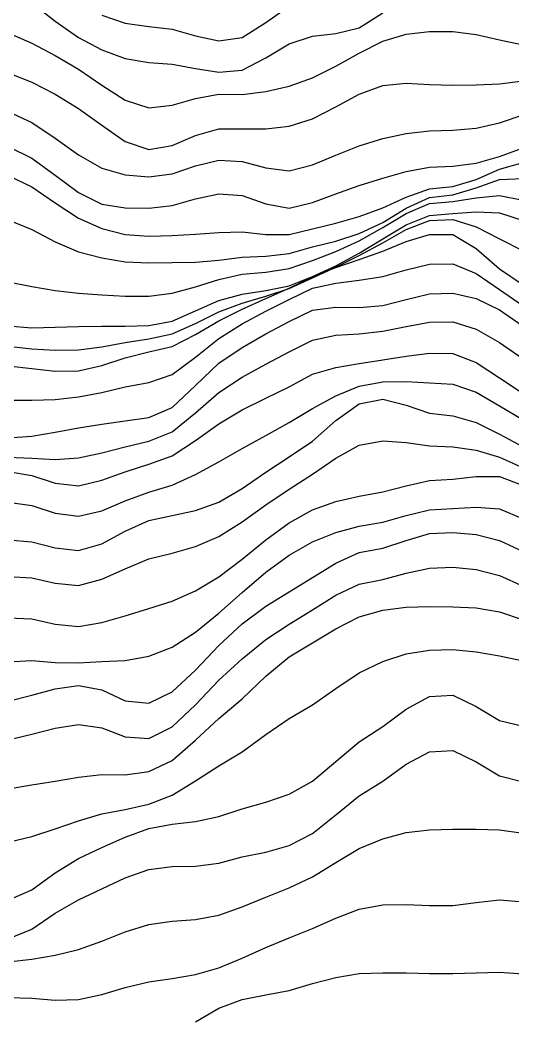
# Model space of a CAD drawing. Header units: metres. Extents: x 0 to 1200, y 54 to 769.
# Drawn here: x 427.4 to 512, y 207.9 to 379.5 of the extents above; entities that cross this region are included whole.
import ezdxf

# ---------------------------------------------------------------- set-up
doc = ezdxf.new("R2010")
doc.units = ezdxf.units.M

msp = doc.modelspace()

# ---------------------------------------------------------------- linework, layer by layer
for p, q in [((429.43115, 382.44534), (433.44452, 379.30856)), ((469.56482, 379.09143), (473.5782, 381.9021)), ((433.44452, 379.30856), (437.4579, 376.51947)), ((441.47125, 380.33197), (445.48462, 378.98068)), ((485.6183, 378.17834), (489.63165, 380.76324)), ((445.48462, 378.98068), (449.498, 378.40112)), ((449.498, 378.40112), (453.51135, 377.92157)), ((453.51135, 377.92157), (457.52472, 376.78555)), ((465.55145, 376.5022), (469.56482, 379.09143)), ((481.60492, 377.20444), (485.6183, 378.17834)), ((493.64502, 377.0777), (497.6584, 377.5267)), ((497.6584, 377.5267), (501.67175, 377.52664)), ((501.67175, 377.52664), (505.68512, 376.99384)), ((425.4178, 377.2958), (429.43115, 375.54498)), ((437.4579, 376.51947), (441.47125, 374.38834)), ((457.52472, 376.78555), (461.5381, 375.9326)), ((461.5381, 375.9326), (465.55145, 376.5022)), ((473.5782, 375.41742), (477.59155, 376.74136)), ((477.59155, 376.74136), (481.60492, 377.20444)), ((485.6183, 373.81293), (489.63165, 375.87613)), ((489.63165, 375.87613), (493.64502, 377.0777)), ((505.68512, 376.99384), (509.6985, 376.10815)), ((509.6985, 376.10815), (513.71185, 375.273)), ((429.43115, 375.54498), (433.44452, 373.40363)), ((441.47125, 374.38834), (445.48462, 372.8756)), ((469.56482, 373.03116), (473.5782, 375.41742)), ((433.44452, 373.40363), (437.4579, 371.0462)), ((445.48462, 372.8756), (449.498, 372.2181)), ((465.55145, 370.90063), (469.56482, 373.03116)), ((481.60492, 371.5722), (485.6183, 373.81293)), ((437.4579, 371.0462), (441.47125, 368.3481)), ((449.498, 372.2181), (453.51135, 371.93112)), ((453.51135, 371.93112), (457.52472, 371.1967)), ((457.52472, 371.1967), (461.5381, 370.54684)), ((461.5381, 370.54684), (465.55145, 370.90063)), ((477.59155, 369.59012), (481.60492, 371.5722)), ((425.4178, 370.45074), (429.43115, 368.84717)), ((473.5782, 368.1741), (477.59155, 369.59012)), ((509.6985, 368.5728), (513.71185, 369.0453)), ((429.43115, 368.84717), (433.44452, 366.7944)), ((441.47125, 368.3481), (445.48462, 365.7358)), ((469.56482, 367.21298), (473.5782, 368.1741)), ((485.6183, 366.7698), (489.63165, 368.29266)), ((489.63165, 368.29266), (493.64502, 368.65076)), ((493.64502, 368.65076), (497.6584, 368.42096)), ((497.6584, 368.42096), (501.67175, 368.3521)), ((501.67175, 368.3521), (505.68512, 368.38687)), ((505.68512, 368.38687), (509.6985, 368.5728)), ((433.44452, 366.7944), (437.4579, 364.34436)), ((445.48462, 365.7358), (449.498, 364.44983)), ((453.51135, 364.90146), (457.52472, 366.0547)), ((457.52472, 366.0547), (461.5381, 366.75632)), ((461.5381, 366.75632), (465.55145, 366.7414)), ((465.55145, 366.7414), (469.56482, 367.21298)), ((481.60492, 364.6135), (485.6183, 366.7698)), ((425.4178, 363.83118), (429.43115, 361.9312)), ((437.4579, 364.34436), (441.47125, 361.43784)), ((449.498, 364.44983), (453.51135, 364.90146)), ((477.59155, 362.5538), (481.60492, 364.6135)), ((473.5782, 361.26767), (477.59155, 362.5538)), ((509.6985, 361.86914), (513.71185, 363.21204)), ((429.43115, 361.9312), (433.44452, 359.24622)), ((441.47125, 361.43784), (445.48462, 358.65613)), ((457.52472, 359.68497), (461.5381, 360.86075)), ((461.5381, 360.86075), (465.55145, 360.8562)), ((465.55145, 360.8562), (469.56482, 360.8216)), ((469.56482, 360.8216), (473.5782, 361.26767)), ((493.64502, 360.0476), (497.6584, 360.48264)), ((497.6584, 360.48264), (501.67175, 360.5858)), ((501.67175, 360.5858), (505.68512, 360.97122)), ((505.68512, 360.97122), (509.6985, 361.86914)), ((433.44452, 359.24622), (437.4579, 356.36972)), ((445.48462, 358.65613), (449.498, 357.309)), ((453.51135, 357.9792), (457.52472, 359.68497)), ((485.6183, 357.93796), (489.63165, 359.193)), ((489.63165, 359.193), (493.64502, 360.0476)), ((425.4178, 357.80685), (429.43115, 355.80054)), ((449.498, 357.309), (453.51135, 357.9792)), ((481.60492, 356.2976), (485.6183, 357.93796)), ((509.6985, 356.06708), (513.71185, 357.56412)), ((429.43115, 355.80054), (433.44452, 352.90942)), ((437.4579, 356.36972), (441.47125, 354.1098)), ((457.52472, 354.46426), (461.5381, 355.46732)), ((461.5381, 355.46732), (465.55145, 355.2492)), ((465.55145, 355.2492), (469.56482, 354.12778)), ((477.59155, 354.67923), (481.60492, 356.2976)), ((505.68512, 354.9535), (509.6985, 356.06708)), ((441.47125, 354.1098), (445.48462, 352.92493)), ((453.51135, 353.11472), (457.52472, 354.46426)), ((469.56482, 354.12778), (473.5782, 353.63184)), ((473.5782, 353.63184), (477.59155, 354.67923)), ((489.63165, 352.36194), (493.64502, 353.4958)), ((493.64502, 353.4958), (497.6584, 354.24655)), ((497.6584, 354.24655), (501.67175, 354.4281)), ((501.67175, 354.4281), (505.68512, 354.9535)), ((505.68512, 352.15082), (509.6985, 353.90884)), ((509.6985, 353.90884), (513.71185, 355.0572)), ((425.4178, 352.84705), (429.43115, 350.88034)), ((433.44452, 352.90942), (437.4579, 349.9304)), ((445.48462, 352.92493), (449.498, 352.56723)), ((449.498, 352.56723), (453.51135, 353.11472)), ((485.6183, 351.1297), (489.63165, 352.36194)), ((501.67175, 350.92453), (505.68512, 352.15082)), ((505.68512, 350.7107), (509.6985, 352.11588)), ((509.6985, 352.11588), (513.71185, 352.33447)), ((429.43115, 350.88034), (433.44452, 348.1125)), ((481.60492, 349.6579), (485.6183, 351.1297)), ((493.64502, 349.1161), (497.6584, 350.53265)), ((497.6584, 350.53265), (501.67175, 350.92453)), ((501.67175, 349.51413), (505.68512, 350.7107)), ((437.4579, 349.9304), (441.47125, 347.92)), ((453.51135, 347.68387), (457.52472, 348.80597)), ((457.52472, 348.80597), (461.5381, 349.6737)), ((461.5381, 349.6737), (465.55145, 349.39636)), ((465.55145, 349.39636), (469.56482, 347.97565)), ((477.59155, 348.20428), (481.60492, 349.6579)), ((489.63165, 347.25458), (493.64502, 349.1161)), ((493.64502, 347.20047), (497.6584, 349.04245)), ((497.6584, 349.04245), (501.67175, 349.51413)), ((497.6584, 348.01694), (501.67175, 348.3904)), ((501.67175, 348.3904), (505.68512, 348.9882)), ((505.68512, 348.9882), (509.6985, 349.38065)), ((509.6985, 349.38065), (513.71185, 348.5902)), ((433.44452, 348.1125), (437.4579, 345.53104)), ((441.47125, 347.92), (445.48462, 347.2596)), ((445.48462, 347.2596), (449.498, 347.21954)), ((449.498, 347.21954), (453.51135, 347.68387)), ((469.56482, 347.97565), (473.5782, 347.22418)), ((473.5782, 347.22418), (477.59155, 348.20428)), ((485.6183, 345.76993), (489.63165, 347.25458)), ((489.63165, 344.77686), (493.64502, 347.20047)), ((493.64502, 346.32397), (497.6584, 348.01694)), ((425.4178, 345.19943), (429.43115, 343.56116)), ((437.4579, 345.53104), (441.47125, 343.71024)), ((481.60492, 344.64185), (485.6183, 345.76993)), ((489.63165, 343.8924), (493.64502, 346.32397)), ((493.64502, 344.38147), (497.6584, 345.97885)), ((493.64502, 343.5486), (497.6584, 345.10873)), ((497.6584, 345.97885), (501.67175, 346.29565)), ((497.6584, 345.10873), (501.67175, 345.2532)), ((501.67175, 346.29565), (505.68512, 346.5641)), ((501.67175, 345.2532), (505.68512, 343.99548)), ((505.68512, 346.5641), (509.6985, 346.41656)), ((509.6985, 346.41656), (513.71185, 345.11197)), ((429.43115, 343.56116), (433.44452, 341.4398)), ((441.47125, 343.71024), (445.48462, 342.70898)), ((473.5782, 342.6785), (477.59155, 343.65366)), ((477.59155, 343.65366), (481.60492, 344.64185)), ((485.6183, 342.86926), (489.63165, 344.77686)), ((485.6183, 341.60706), (489.63165, 343.8924)), ((489.63165, 341.96573), (493.64502, 344.38147)), ((489.63165, 341.2915), (493.64502, 343.5486)), ((505.68512, 343.99548), (509.6985, 341.93365)), ((445.48462, 342.70898), (449.498, 342.40817)), ((449.498, 342.40817), (453.51135, 342.52072)), ((453.51135, 342.52072), (457.52472, 342.74066)), ((457.52472, 342.74066), (461.5381, 343.06628)), ((461.5381, 343.06628), (465.55145, 343.17502)), ((465.55145, 343.17502), (469.56482, 342.69684)), ((469.56482, 342.69684), (473.5782, 342.6785)), ((477.59155, 340.56155), (481.60492, 341.58426)), ((481.60492, 341.58426), (485.6183, 342.86926)), ((481.60492, 339.76608), (485.6183, 341.60706)), ((485.6183, 339.48813), (489.63165, 341.96573)), ((489.63165, 339.8453), (493.64502, 341.49194)), ((493.64502, 341.49194), (497.6584, 342.7251)), ((497.6584, 342.7251), (501.67175, 342.6939)), ((501.67175, 342.6939), (505.68512, 340.31815)), ((509.6985, 341.93365), (513.71185, 339.8702)), ((433.44452, 341.4398), (437.4579, 339.74283)), ((473.5782, 339.4559), (477.59155, 340.56155)), ((477.59155, 338.24728), (481.60492, 339.76608)), ((485.6183, 339.1062), (489.63165, 341.2915)), ((485.6183, 338.43567), (489.63165, 339.8453)), ((505.68512, 340.31815), (509.6985, 336.81314)), ((437.4579, 339.74283), (441.47125, 338.67978)), ((441.47125, 338.67978), (445.48462, 338.02625)), ((457.52472, 337.93884), (461.5381, 338.29575)), ((461.5381, 338.29575), (465.55145, 338.82492)), ((465.55145, 338.82492), (469.56482, 338.98767)), ((469.56482, 338.98767), (473.5782, 339.4559)), ((473.5782, 336.89417), (477.59155, 338.24728)), ((481.60492, 337.32724), (485.6183, 339.48813)), ((481.60492, 337.103), (485.6183, 339.1062)), ((481.60492, 337.0285), (485.6183, 338.43567)), ((445.48462, 338.02625), (449.498, 337.84534)), ((449.498, 337.84534), (453.51135, 337.89563)), ((453.51135, 337.89563), (457.52472, 337.93884)), ((469.56482, 336.2529), (473.5782, 336.89417)), ((477.59155, 335.48358), (481.60492, 337.32724)), ((477.59155, 335.23923), (481.60492, 337.103)), ((477.59155, 335.44052), (481.60492, 337.0285)), ((489.63165, 335.46716), (493.64502, 336.61243)), ((493.64502, 336.61243), (497.6584, 337.61923)), ((497.6584, 337.61923), (501.67175, 337.64066)), ((501.67175, 337.64066), (505.68512, 335.9999)), ((509.6985, 336.81314), (513.71185, 334.07413)), ((457.52472, 333.72983), (461.5381, 334.99445)), ((461.5381, 334.99445), (465.55145, 335.8659)), ((465.55145, 335.8659), (469.56482, 336.2529)), ((473.5782, 333.89883), (477.59155, 335.48358)), ((473.5782, 333.5172), (477.59155, 335.44052)), ((473.5782, 333.44827), (477.59155, 335.23923)), ((481.60492, 334.3719), (485.6183, 334.83905)), ((485.6183, 334.83905), (489.63165, 335.46716)), ((505.68512, 335.9999), (509.6985, 333.27173)), ((425.4178, 334.58978), (429.43115, 333.76636)), ((429.43115, 333.76636), (433.44452, 333.08377)), ((433.44452, 333.08377), (437.4579, 332.61725)), ((453.51135, 332.61295), (457.52472, 333.72983)), ((465.55145, 332.49002), (469.56482, 333.07214)), ((469.56482, 333.07214), (473.5782, 333.89883)), ((469.56482, 331.72168), (473.5782, 333.5172)), ((469.56482, 332.1266), (473.5782, 333.44827)), ((473.5782, 331.546), (477.59155, 333.4647)), ((477.59155, 333.4647), (481.60492, 334.3719)), ((509.6985, 333.27173), (513.71185, 330.44675)), ((437.4579, 332.61725), (441.47125, 332.3191)), ((441.47125, 332.3191), (445.48462, 332.11362)), ((445.48462, 332.11362), (449.498, 332.13116)), ((449.498, 332.13116), (453.51135, 332.61295)), ((457.52472, 329.59036), (461.5381, 331.38483)), ((461.5381, 331.38483), (465.55145, 332.49002)), ((465.55145, 330.93597), (469.56482, 332.1266)), ((465.55145, 329.89877), (469.56482, 331.72168)), ((469.56482, 329.51837), (473.5782, 331.546)), ((489.63165, 330.49185), (493.64502, 331.53305)), ((493.64502, 331.53305), (497.6584, 332.54376)), ((497.6584, 332.54376), (501.67175, 332.6504)), ((501.67175, 332.6504), (505.68512, 331.7061)), ((505.68512, 331.7061), (509.6985, 329.76184)), ((453.51135, 327.85358), (457.52472, 329.59036)), ((461.5381, 329.41934), (465.55145, 330.93597)), ((461.5381, 327.85736), (465.55145, 329.89877)), ((465.55145, 327.3585), (469.56482, 329.51837)), ((473.5782, 327.78906), (477.59155, 329.7066)), ((477.59155, 329.7066), (481.60492, 330.20392)), ((481.60492, 330.20392), (485.6183, 330.1682)), ((485.6183, 330.1682), (489.63165, 330.49185)), ((509.6985, 329.76184), (513.71185, 326.99692)), ((449.498, 327.1013), (453.51135, 327.85358)), ((457.52472, 327.43823), (461.5381, 329.41934)), ((457.52472, 325.5155), (461.5381, 327.85736)), ((469.56482, 325.6482), (473.5782, 327.78906)), ((425.4178, 327.03308), (429.43115, 326.70953)), ((429.43115, 326.70953), (433.44452, 326.78717)), ((433.44452, 326.78717), (437.4579, 326.91876)), ((437.4579, 326.91876), (441.47125, 326.96686)), ((441.47125, 326.96686), (445.48462, 326.96704)), ((445.48462, 326.96704), (449.498, 327.1013)), ((453.51135, 325.6375), (457.52472, 327.43823)), ((461.5381, 324.88156), (465.55145, 327.3585)), ((485.6183, 325.67938), (489.63165, 326.08838)), ((489.63165, 326.08838), (493.64502, 326.92282)), ((493.64502, 326.92282), (497.6584, 327.67548)), ((497.6584, 327.67548), (501.67175, 327.6944)), ((501.67175, 327.6944), (505.68512, 326.43912)), ((505.68512, 326.43912), (509.6985, 324.1411)), ((445.48462, 324.1929), (449.498, 324.8186)), ((449.498, 324.8186), (453.51135, 325.6375)), ((453.51135, 323.4979), (457.52472, 325.5155)), ((457.52472, 321.66772), (461.5381, 324.88156)), ((465.55145, 323.3301), (469.56482, 325.6482)), ((473.5782, 322.55145), (477.59155, 324.58533)), ((477.59155, 324.58533), (481.60492, 325.401)), ((481.60492, 325.401), (485.6183, 325.67938)), ((425.4178, 323.51105), (429.43115, 323.0933)), ((429.43115, 323.0933), (433.44452, 322.83228)), ((433.44452, 322.83228), (437.4579, 322.89056)), ((437.4579, 322.89056), (441.47125, 323.42105)), ((441.47125, 323.42105), (445.48462, 324.1929)), ((449.498, 322.5594), (453.51135, 323.4979)), ((461.5381, 320.62384), (465.55145, 323.3301)), ((509.6985, 324.1411), (513.71185, 321.35358)), ((441.47125, 320.21844), (445.48462, 321.5584)), ((445.48462, 321.5584), (449.498, 322.5594)), ((453.51135, 318.6733), (457.52472, 321.66772)), ((469.56482, 320.4548), (473.5782, 322.55145)), ((485.6183, 320.59155), (489.63165, 321.17105)), ((489.63165, 321.17105), (493.64502, 321.84167)), ((493.64502, 321.84167), (497.6584, 322.3469)), ((497.6584, 322.3469), (501.67175, 322.2792)), ((501.67175, 322.2792), (505.68512, 320.72287)), ((425.4178, 320.1571), (429.43115, 319.71942)), ((429.43115, 319.71942), (433.44452, 319.26883)), ((433.44452, 319.26883), (437.4579, 319.3157)), ((437.4579, 319.3157), (441.47125, 320.21844)), ((457.52472, 316.78458), (461.5381, 320.62384)), ((465.55145, 318.22537), (469.56482, 320.4548)), ((477.59155, 318.71017), (481.60492, 319.90482)), ((481.60492, 319.90482), (485.6183, 320.59155)), ((505.68512, 320.72287), (509.6985, 318.12445)), ((449.498, 317.322), (453.51135, 318.6733)), ((461.5381, 315.57962), (465.55145, 318.22537)), ((473.5782, 316.57452), (477.59155, 318.71017)), ((489.63165, 317.43857), (493.64502, 317.46408)), ((493.64502, 317.46408), (497.6584, 317.22116)), ((509.6985, 318.12445), (513.71185, 315.44366)), ((441.47125, 315.6168), (445.48462, 316.53268)), ((445.48462, 316.53268), (449.498, 317.322)), ((453.51135, 313.0222), (457.52472, 316.78458)), ((469.56482, 314.62155), (473.5782, 316.57452)), ((481.60492, 315.0282), (485.6183, 316.69287)), ((485.6183, 316.69287), (489.63165, 317.43857)), ((497.6584, 317.22116), (501.67175, 317.02066)), ((501.67175, 317.02066), (505.68512, 315.63422)), ((425.4178, 314.27512), (429.43115, 314.25085)), ((429.43115, 314.25085), (433.44452, 314.40872)), ((433.44452, 314.40872), (437.4579, 314.82663)), ((437.4579, 314.82663), (441.47125, 315.6168)), ((457.52472, 312.1089), (461.5381, 315.57962)), ((465.55145, 312.64093), (469.56482, 314.62155)), ((477.59155, 312.82855), (481.60492, 315.0282)), ((485.6183, 313.64435), (489.63165, 314.4425)), ((489.63165, 314.4425), (493.64502, 313.40466)), ((505.68512, 315.63422), (509.6985, 313.31717)), ((449.498, 311.32684), (453.51135, 313.0222)), ((461.5381, 310.23242), (465.55145, 312.64093)), ((473.5782, 310.43402), (477.59155, 312.82855)), ((481.60492, 310.76715), (485.6183, 313.64435)), ((493.64502, 313.40466), (497.6584, 312.01724)), ((509.6985, 313.31717), (513.71185, 310.90686)), ((441.47125, 310.17688), (445.48462, 310.7168)), ((445.48462, 310.7168), (449.498, 311.32684)), ((453.51135, 308.82443), (457.52472, 312.1089)), ((477.59155, 307.2633), (481.60492, 310.76715)), ((497.6584, 312.01724), (501.67175, 311.61044)), ((501.67175, 311.61044), (505.68512, 310.42224)), ((433.44452, 308.779), (437.4579, 309.49863)), ((437.4579, 309.49863), (441.47125, 310.17688)), ((457.52472, 307.33548), (461.5381, 310.23242)), ((469.56482, 308.22995), (473.5782, 310.43402)), ((505.68512, 310.42224), (509.6985, 308.41913)), ((425.4178, 307.8188), (429.43115, 308.11932)), ((429.43115, 308.11932), (433.44452, 308.779)), ((445.48462, 306.27258), (449.498, 307.23953)), ((449.498, 307.23953), (453.51135, 308.82443)), ((453.51135, 304.7027), (457.52472, 307.33548)), ((465.55145, 306.00067), (469.56482, 308.22995)), ((473.5782, 304.53488), (477.59155, 307.2633)), ((485.6183, 306.53162), (489.63165, 307.3226)), ((489.63165, 307.3226), (493.64502, 307.03146)), ((509.6985, 308.41913), (513.71185, 306.28204)), ((441.47125, 305.24753), (445.48462, 306.27258)), ((461.5381, 303.7126), (465.55145, 306.00067)), ((481.60492, 304.32666), (485.6183, 306.53162)), ((493.64502, 307.03146), (497.6584, 306.4423)), ((497.6584, 306.4423), (501.67175, 306.26498)), ((501.67175, 306.26498), (505.68512, 305.7072)), ((505.68512, 305.7072), (509.6985, 304.50177)), ((425.4178, 304.4701), (429.43115, 304.32013)), ((429.43115, 304.32013), (433.44452, 304.09793)), ((433.44452, 304.09793), (437.4579, 304.35657)), ((437.4579, 304.35657), (441.47125, 305.24753)), ((449.498, 303.288), (453.51135, 304.7027)), ((469.56482, 301.89093), (473.5782, 304.53488)), ((477.59155, 301.5544), (481.60492, 304.32666)), ((509.6985, 304.50177), (513.71185, 302.67914)), ((425.4178, 302.02216), (429.43115, 301.32898)), ((445.48462, 301.9886), (449.498, 303.288)), ((457.52472, 301.5046), (461.5381, 303.7126)), ((429.43115, 301.32898), (433.44452, 300.0033)), ((437.4579, 299.58536), (441.47125, 300.54843)), ((441.47125, 300.54843), (445.48462, 301.9886)), ((453.51135, 299.6651), (457.52472, 301.5046)), ((465.55145, 299.133), (469.56482, 301.89093)), ((473.5782, 298.99588), (477.59155, 301.5544)), ((493.64502, 299.5963), (497.6584, 300.47363)), ((497.6584, 300.47363), (501.67175, 300.70398)), ((501.67175, 300.70398), (505.68512, 301.16504)), ((505.68512, 301.16504), (509.6985, 301.16788)), ((509.6985, 301.16788), (513.71185, 299.615)), ((433.44452, 300.0033), (437.4579, 299.58536)), ((449.498, 298.48218), (453.51135, 299.6651)), ((461.5381, 296.79614), (465.55145, 299.133)), ((469.56482, 296.28894), (473.5782, 298.99588)), ((489.63165, 298.52957), (493.64502, 299.5963)), ((441.47125, 295.309), (445.48462, 296.97147)), ((445.48462, 296.97147), (449.498, 298.48218)), ((477.59155, 295.47955), (481.60492, 296.86914)), ((481.60492, 296.86914), (485.6183, 297.7859)), ((485.6183, 297.7859), (489.63165, 298.52957)), ((425.4178, 296.74466), (429.43115, 296.17413)), ((429.43115, 296.17413), (433.44452, 294.906)), ((437.4579, 294.37418), (441.47125, 295.309)), ((453.51135, 294.5045), (457.52472, 295.3523)), ((457.52472, 295.3523), (461.5381, 296.79614)), ((465.55145, 293.39056), (469.56482, 296.28894)), ((473.5782, 293.22937), (477.59155, 295.47955)), ((493.64502, 294.4823), (497.6584, 295.48096)), ((497.6584, 295.48096), (501.67175, 295.71143)), ((501.67175, 295.71143), (505.68512, 295.93442)), ((505.68512, 295.93442), (509.6985, 295.62747)), ((509.6985, 295.62747), (513.71185, 293.9335)), ((433.44452, 294.906), (437.4579, 294.37418)), ((445.48462, 291.7853), (449.498, 293.63925)), ((449.498, 293.63925), (453.51135, 294.5045)), ((489.63165, 293.3492), (493.64502, 294.4823)), ((441.47125, 289.6412), (445.48462, 291.7853)), ((461.5381, 290.879), (465.55145, 293.39056)), ((469.56482, 290.32425), (473.5782, 293.22937)), ((481.60492, 291.57996), (485.6183, 292.67017)), ((485.6183, 292.67017), (489.63165, 293.3492)), ((425.4178, 290.30045), (429.43115, 289.95166)), ((457.52472, 289.16806), (461.5381, 290.879)), ((465.55145, 287.01425), (469.56482, 290.32425)), ((477.59155, 289.94797), (481.60492, 291.57996)), ((489.63165, 288.9012), (493.64502, 290.1918)), ((493.64502, 290.1918), (497.6584, 291.386)), ((497.6584, 291.386), (501.67175, 291.5912)), ((501.67175, 291.5912), (505.68512, 291.23123)), ((505.68512, 291.23123), (509.6985, 290.2112)), ((509.6985, 290.2112), (513.71185, 288.29608)), ((429.43115, 289.95166), (433.44452, 288.944)), ((433.44452, 288.944), (437.4579, 288.5033)), ((437.4579, 288.5033), (441.47125, 289.6412)), ((453.51135, 288.0381), (457.52472, 289.16806)), ((473.5782, 287.65314), (477.59155, 289.94797)), ((485.6183, 288.15033), (489.63165, 288.9012)), ((445.48462, 285.3476), (449.498, 287.0345)), ((449.498, 287.0345), (453.51135, 288.0381)), ((461.5381, 283.97696), (465.55145, 287.01425)), ((469.56482, 284.76523), (473.5782, 287.65314)), ((481.60492, 286.31796), (485.6183, 288.15033)), ((441.47125, 283.53015), (445.48462, 285.3476)), ((477.59155, 283.8338), (481.60492, 286.31796)), ((493.64502, 284.5642), (497.6584, 285.45795)), ((497.6584, 285.45795), (501.67175, 285.59827)), ((501.67175, 285.59827), (505.68512, 285.2139)), ((505.68512, 285.2139), (509.6985, 284.19876)), ((425.4178, 284.0127), (429.43115, 283.7695)), ((429.43115, 283.7695), (433.44452, 282.8514)), ((437.4579, 282.49475), (441.47125, 283.53015)), ((457.52472, 281.55923), (461.5381, 283.97696)), ((465.55145, 281.2966), (469.56482, 284.76523)), ((473.5782, 281.38803), (477.59155, 283.8338)), ((485.6183, 282.70758), (489.63165, 283.51596)), ((489.63165, 283.51596), (493.64502, 284.5642)), ((509.6985, 284.19876), (513.71185, 282.36038)), ((433.44452, 282.8514), (437.4579, 282.49475)), ((453.51135, 279.77356), (457.52472, 281.55923)), ((481.60492, 280.81396), (485.6183, 282.70758)), ((449.498, 278.52045), (453.51135, 279.77356)), ((461.5381, 277.75134), (465.55145, 281.2966)), ((469.56482, 278.9383), (473.5782, 281.38803)), ((477.59155, 278.31616), (481.60492, 280.81396)), ((445.48462, 277.23965), (449.498, 278.52045)), ((465.55145, 275.91202), (469.56482, 278.9383)), ((473.5782, 275.86014), (477.59155, 278.31616)), ((485.6183, 277.09628), (489.63165, 278.25223)), ((489.63165, 278.25223), (493.64502, 278.74753)), ((493.64502, 278.74753), (497.6584, 278.84192)), ((497.6584, 278.84192), (501.67175, 278.8306)), ((501.67175, 278.8306), (505.68512, 278.61334)), ((505.68512, 278.61334), (509.6985, 277.95312)), ((425.4178, 276.91275), (429.43115, 276.7251)), ((429.43115, 276.7251), (433.44452, 275.80862)), ((441.47125, 276.14786), (445.48462, 277.23965)), ((457.52472, 274.47147), (461.5381, 277.75134)), ((481.60492, 275.0563), (485.6183, 277.09628)), ((509.6985, 277.95312), (513.71185, 276.57092)), ((433.44452, 275.80862), (437.4579, 275.44995)), ((437.4579, 275.44995), (441.47125, 276.14786)), ((461.5381, 272.20197), (465.55145, 275.91202)), ((469.56482, 273.1894), (473.5782, 275.86014)), ((477.59155, 272.6501), (481.60492, 275.0563)), ((453.51135, 271.86435), (457.52472, 274.47147)), ((465.55145, 269.9146), (469.56482, 273.1894)), ((449.498, 270.3158), (453.51135, 271.86435)), ((457.52472, 267.95325), (461.5381, 272.20197)), ((473.5782, 270.21585), (477.59155, 272.6501)), ((493.64502, 270.7218), (497.6584, 271.39536)), ((497.6584, 271.39536), (501.67175, 271.4637)), ((501.67175, 271.4637), (505.68512, 271.07648)), ((425.4178, 269.36832), (429.43115, 269.57297)), ((429.43115, 269.57297), (433.44452, 269.27466)), ((437.4579, 269.19437), (441.47125, 269.42554)), ((441.47125, 269.42554), (445.48462, 269.5763)), ((445.48462, 269.5763), (449.498, 270.3158)), ((461.5381, 266.2187), (465.55145, 269.9146)), ((469.56482, 266.9136), (473.5782, 270.21585)), ((489.63165, 269.4022), (493.64502, 270.7218)), ((505.68512, 271.07648), (509.6985, 270.40735)), ((509.6985, 270.40735), (513.71185, 269.5292)), ((433.44452, 269.27466), (437.4579, 269.19437)), ((453.51135, 264.2092), (457.52472, 267.95325)), ((485.6183, 267.48212), (489.63165, 269.4022)), ((457.52472, 261.99274), (461.5381, 266.2187)), ((465.55145, 263.00763), (469.56482, 266.9136)), ((481.60492, 264.79626), (485.6183, 267.48212)), ((429.43115, 263.65414), (433.44452, 264.7311)), ((433.44452, 264.7311), (437.4579, 265.30795)), ((437.4579, 265.30795), (441.47125, 264.56735)), ((441.47125, 264.56735), (445.48462, 262.7083)), ((477.59155, 262.00696), (481.60492, 264.79626)), ((425.4178, 262.64966), (429.43115, 263.65414)), ((445.48462, 262.7083), (449.498, 262.2519)), ((449.498, 262.2519), (453.51135, 264.2092)), ((461.5381, 259.62106), (465.55145, 263.00763)), ((493.64502, 261.22278), (497.6584, 263.44424)), ((497.6584, 263.44424), (501.67175, 263.6356)), ((501.67175, 263.6356), (505.68512, 261.7111)), ((453.51135, 258.19574), (457.52472, 261.99274)), ((473.5782, 259.63055), (477.59155, 262.00696)), ((489.63165, 258.25552), (493.64502, 261.22278)), ((505.68512, 261.7111), (509.6985, 259.32184)), ((457.52472, 255.93077), (461.5381, 259.62106)), ((469.56482, 256.91403), (473.5782, 259.63055)), ((509.6985, 259.32184), (513.71185, 258.33066)), ((429.43115, 256.95703), (433.44452, 257.9849)), ((433.44452, 257.9849), (437.4579, 258.59952)), ((437.4579, 258.59952), (441.47125, 258.06403)), ((441.47125, 258.06403), (445.48462, 256.50418)), ((449.498, 256.21228), (453.51135, 258.19574)), ((485.6183, 255.63078), (489.63165, 258.25552)), ((425.4178, 255.99466), (429.43115, 256.95703)), ((445.48462, 256.50418), (449.498, 256.21228)), ((453.51135, 252.43503), (457.52472, 255.93077)), ((465.55145, 253.94624), (469.56482, 256.91403)), ((481.60492, 252.2493), (485.6183, 255.63078)), ((497.6584, 253.95088), (501.67175, 254.1351)), ((501.67175, 254.1351), (505.68512, 252.23267)), ((449.498, 250.5373), (453.51135, 252.43503)), ((461.5381, 251.52643), (465.55145, 253.94624)), ((477.59155, 248.91507), (481.60492, 252.2493)), ((493.64502, 251.78525), (497.6584, 253.95088)), ((445.48462, 250.00024), (449.498, 250.5373)), ((457.52472, 248.9684), (461.5381, 251.52643)), ((489.63165, 248.90773), (493.64502, 251.78525)), ((505.68512, 252.23267), (509.6985, 249.83504)), ((429.43115, 248.24646), (433.44452, 248.88467)), ((433.44452, 248.88467), (437.4579, 249.5925)), ((437.4579, 249.5925), (441.47125, 250.0586)), ((441.47125, 250.0586), (445.48462, 250.00024)), ((453.51135, 246.46982), (457.52472, 248.9684)), ((473.5782, 246.64822), (477.59155, 248.91507)), ((485.6183, 246.38417), (489.63165, 248.90773)), ((509.6985, 249.83504), (513.71185, 248.75304)), ((425.4178, 247.57626), (429.43115, 248.24646)), ((449.498, 244.9381), (453.51135, 246.46982)), ((469.56482, 245.2983), (473.5782, 246.64822)), ((481.60492, 243.12083), (485.6183, 246.38417)), ((441.47125, 243.30342), (445.48462, 244.03294)), ((445.48462, 244.03294), (449.498, 244.9381)), ((461.5381, 242.84492), (465.55145, 244.16666)), ((465.55145, 244.16666), (469.56482, 245.2983)), ((433.44452, 240.69858), (437.4579, 242.09872)), ((437.4579, 242.09872), (441.47125, 243.30342)), ((453.51135, 241.50075), (457.52472, 242.00127)), ((457.52472, 242.00127), (461.5381, 242.84492)), ((477.59155, 239.92099), (481.60492, 243.12083)), ((429.43115, 239.38957), (433.44452, 240.69858)), ((445.48462, 239.30727), (449.498, 240.74863)), ((449.498, 240.74863), (453.51135, 241.50075)), ((493.64502, 240.06244), (497.6584, 240.56142)), ((497.6584, 240.56142), (501.67175, 240.64148)), ((501.67175, 240.64148), (505.68512, 240.65714)), ((505.68512, 240.65714), (509.6985, 240.52412)), ((509.6985, 240.52412), (513.71185, 239.95097)), ((425.4178, 238.44081), (429.43115, 239.38957)), ((441.47125, 237.53018), (445.48462, 239.30727)), ((473.5782, 237.82715), (477.59155, 239.92099)), ((485.6183, 237.3436), (489.63165, 239.00357)), ((489.63165, 239.00357), (493.64502, 240.06244)), ((437.4579, 235.61337), (441.47125, 237.53018)), ((469.56482, 236.73325), (473.5782, 237.82715)), ((481.60492, 234.9307), (485.6183, 237.3436)), ((433.44452, 233.18745), (437.4579, 235.61337)), ((461.5381, 234.80759), (465.55145, 235.89655)), ((465.55145, 235.89655), (469.56482, 236.73325)), ((445.48462, 232.28188), (449.498, 233.7179)), ((449.498, 233.7179), (453.51135, 234.24916)), ((453.51135, 234.24916), (457.52472, 234.32846)), ((457.52472, 234.32846), (461.5381, 234.80759)), ((477.59155, 232.46918), (481.60492, 234.9307)), ((429.43115, 230.23978), (433.44452, 233.18745)), ((441.47125, 230.42648), (445.48462, 232.28188)), ((473.5782, 230.6162), (477.59155, 232.46918)), ((425.4178, 228.44928), (429.43115, 230.23978)), ((437.4579, 228.53632), (441.47125, 230.42648)), ((469.56482, 228.97337), (473.5782, 230.6162)), ((433.44452, 226.25089), (437.4579, 228.53632)), ((465.55145, 227.33253), (469.56482, 228.97337)), ((505.68512, 228.0523), (509.6985, 228.5284)), ((509.6985, 228.5284), (513.71185, 228.1796)), ((461.5381, 225.91061), (465.55145, 227.33253)), ((481.60492, 225.38553), (485.6183, 226.91628)), ((485.6183, 226.91628), (489.63165, 227.6816)), ((489.63165, 227.6816), (493.64502, 227.75165)), ((493.64502, 227.75165), (497.6584, 227.5391)), ((497.6584, 227.5391), (501.67175, 227.54584)), ((501.67175, 227.54584), (505.68512, 228.0523)), ((429.43115, 223.48393), (433.44452, 226.25089)), ((449.498, 224.32545), (453.51135, 224.85588)), ((453.51135, 224.85588), (457.52472, 225.1781)), ((457.52472, 225.1781), (461.5381, 225.91061)), ((477.59155, 223.6014), (481.60492, 225.38553)), ((425.4178, 221.83766), (429.43115, 223.48393)), ((445.48462, 223.06775), (449.498, 224.32545)), ((473.5782, 222.01292), (477.59155, 223.6014)), ((437.4579, 219.98813), (441.47125, 221.46764)), ((441.47125, 221.46764), (445.48462, 223.06775)), ((469.56482, 220.34555), (473.5782, 222.01292)), ((433.44452, 219.00955), (437.4579, 219.98813)), ((465.55145, 218.52538), (469.56482, 220.34555)), ((425.4178, 217.90164), (429.43115, 218.3481)), ((429.43115, 218.3481), (433.44452, 219.00955)), ((461.5381, 216.85834), (465.55145, 218.52538)), ((457.52472, 215.7166), (461.5381, 216.85834)), ((449.498, 214.46411), (453.51135, 215.02435)), ((453.51135, 215.02435), (457.52472, 215.7166)), ((477.59155, 214.19986), (481.60492, 215.23007)), ((481.60492, 215.23007), (485.6183, 215.87512)), ((485.6183, 215.87512), (489.63165, 216.03244)), ((489.63165, 216.03244), (493.64502, 215.98079)), ((493.64502, 215.98079), (497.6584, 215.88797)), ((497.6584, 215.88797), (501.67175, 215.88615)), ((501.67175, 215.88615), (505.68512, 216.02795)), ((505.68512, 216.02795), (509.6985, 216.10806)), ((509.6985, 216.10806), (513.71185, 215.80684)), ((441.47125, 212.29947), (445.48462, 213.47589)), ((445.48462, 213.47589), (449.498, 214.46411)), ((469.56482, 212.2193), (473.5782, 212.95992)), ((473.5782, 212.95992), (477.59155, 214.19986)), ((425.4178, 211.77036), (429.43115, 211.65114)), ((429.43115, 211.65114), (433.44452, 211.29895)), ((433.44452, 211.29895), (437.4579, 211.41121)), ((437.4579, 211.41121), (441.47125, 212.29947)), ((461.5381, 209.92764), (465.55145, 211.45042)), ((465.55145, 211.45042), (469.56482, 212.2193)), ((457.52472, 207.58907), (461.5381, 209.92764))]:
    msp.add_line(p, q)

doc.saveas('drawing.dxf')
